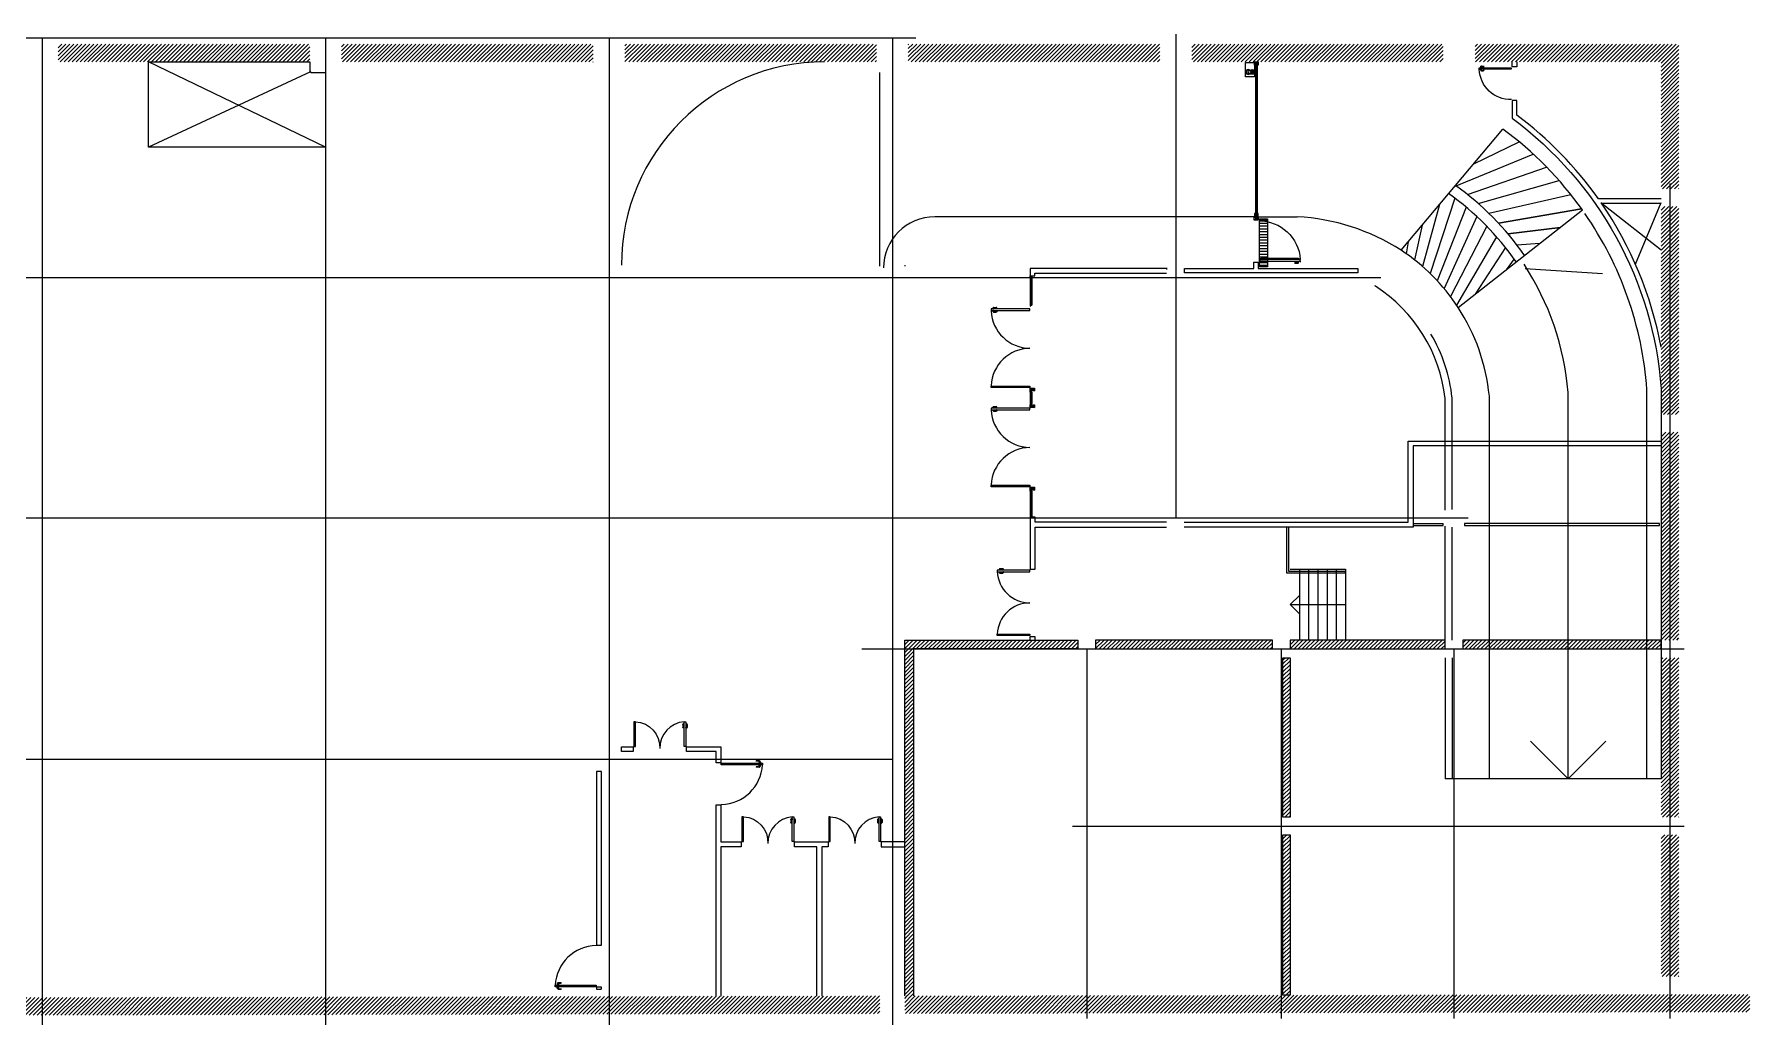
# Model space of a CAD drawing. Header units: millimetres. Extents: x 17 to 116.9, y 117.8 to 149.1.
# Drawn here: x 68.43 to 116.86, y 118.45 to 146.41 of the extents above; entities that cross this region are included whole.
import ezdxf

# ---------------------------------------------------------------- set-up
doc = ezdxf.new("R2010")
doc.units = ezdxf.units.MM
for name, color, linetype, lineweight in [('Auxiliares', 252, 'Continuous', 15), ('OCASA_TODAS_r08$0$CARP-BARRIDO', 252, 'Continuous', 15), ('OCASA_TODAS_r08$0$CARP-HERRAJES', 252, 'Continuous', 15), ('OCASA_TODAS_r08$0$CARP-HOJA', 252, 'Continuous', 20), ('OCASA_TODAS_r08$0$CARPINTERIA', 252, 'Continuous', 15), ('OCASA_TODAS_r08$0$HACH MURO', 252, 'Continuous', 15), ('OCASA_TODAS_r08$0$HERRERIA', 252, 'Continuous', 20), ('OCASA_TODAS_r08$0$MURO BLOQUE CEMENTO 12', 252, 'Continuous', 20), ('OCASA_TODAS_r08$0$MURO BLOQUE CEMENTO 18', 252, 'Continuous', 20), ('OCASA_TODAS_r08$0$MURO HOMIGON', 252, 'Continuous', 20), ('OCASA_TODAS_r08$0$PASES ASCENSORES', 252, 'Continuous', 15), ('OCASA_TODAS_r08$0$RAMPA', 252, 'Continuous', 15), ('OCASA_TODAS_r08$0$Revision', 251, 'Continuous', 20), ('OCASA_TODAS_r08$0$VEREDA', 251, 'Continuous', 15)]:
    doc.layers.add(name, color=color, linetype=linetype, lineweight=lineweight)
doc.layers.get('OCASA_TODAS_r08$0$Revision').off()
pattern_1 = [(45, (879.87285, 135.21683), (-0.056126601, 0.056126601), [])]

# ---------------------------------------------------------------- blocks, each defined once
blk = doc.blocks.new('OCASA_TODAS_r08$0$SE 12')
at = {"layer": 'OCASA_TODAS_r08$0$CARP-BARRIDO', "lineweight": -3}
blk.add_arc((-38.41539, -19.636195), 1.16501, 179.476971, 266.48031, dxfattribs=at)
at = {"layer": 'OCASA_TODAS_r08$0$CARP-HERRAJES'}
for p, q in [((-38.486912, -19.685538), (-38.527067, -19.685538)), ((-38.527067, -19.690098), (-38.486912, -19.690098)), ((-38.525375, -19.690098), (-38.525375, -20.748793)), ((-38.505688, -20.748793), (-38.505688, -19.690098)), ((-38.486912, -20.748793), (-38.527067, -20.748793)), ((-38.527067, -20.753354), (-38.486912, -20.753354)), ((-38.417912, -20.717998), (-38.426912, -20.717998)), ((-38.426912, -20.752998), (-38.417912, -20.752998)), ((-38.414912, -20.749998), (-38.414912, -20.720998)), ((-38.414912, -20.728073), (-38.396912, -20.728073)), ((-38.414912, -20.742073), (-38.387912, -20.742073)), ((-38.391912, -20.723073), (-38.391912, -20.643073)), ((-38.388912, -20.640073), (-38.387912, -20.640073)), ((-38.377912, -20.732073), (-38.377912, -20.650073))]:
    blk.add_line(p, q, dxfattribs=at)
for centre, radius, start, end in [((-38.527067, -19.687818), 0.00228, 90, 270), ((-38.527067, -20.751073), 0.00228, 90, 270), ((-38.417912, -20.720998), 0.003, 0, 90), ((-38.417912, -20.749998), 0.003, 270, 0), ((-38.396912, -20.723073), 0.005, 270, 0), ((-38.388912, -20.643073), 0.003, 90, 180), ((-38.387912, -20.650073), 0.01, 0, 90), ((-38.387912, -20.732073), 0.01, 270, 0)]:
    blk.add_arc(centre, radius, start, end, dxfattribs=at)
at = {"layer": 'OCASA_TODAS_r08$0$CARP-HOJA'}
for p, q in [((-38.486912, -20.799008), (-38.486912, -19.654008)), ((-38.486912, -19.654008), (-38.431912, -19.654008)), ((-38.485712, -19.812314), (-38.485712, -19.655208)), ((-38.485712, -19.655208), (-38.430712, -19.655208)), ((-38.485712, -20.797808), (-38.485712, -19.812314)), ((-38.431912, -19.654008), (-38.431912, -19.641508)), ((-38.430712, -19.641508), (-38.430712, -19.655208)), ((-38.428112, -19.797314), (-38.428112, -19.641508)), ((-38.428112, -20.811508), (-38.428112, -19.797314)), ((-38.426912, -20.811508), (-38.426912, -19.641508)), ((-38.431912, -20.799008), (-38.486912, -20.799008)), ((-38.430712, -20.797808), (-38.485712, -20.797808)), ((-38.431912, -20.799008), (-38.431912, -20.811508)), ((-38.430712, -20.797808), (-38.430712, -20.811508))]:
    blk.add_line(p, q, dxfattribs=at)
for centre, radius, start, end in [((-38.429412, -19.641508), 0.0025, 0, 180), ((-38.429412, -19.641508), 0.0013, 0, 180), ((-38.429412, -20.811508), 0.0025, 180, 0), ((-38.429412, -20.811508), 0.0013, 180, 0)]:
    blk.add_arc(centre, radius, start, end, dxfattribs=at)
blk = doc.blocks.new('OCASA_TODAS_r08$0$cess')
at = {"layer": 'OCASA_TODAS_r08$0$CARPINTERIA', "color": 4}
for points, elevation in [([(-776.79314, 10.401047), (-776.79314, 10.001044), (-777.048285, 10.001044), (-777.048285, 10.401047)], -0.00001), ([(-776.971879, 10.084221), (-776.971879, 10.183841), (-776.899692, 10.183841), (-776.899692, 10.084221)], -0.00001), ([(-776.868717, 10.077336), (-776.868717, 10.206391), (-776.863085, 10.206391), (-776.863085, 10.077336)], -0.000003), ([(-776.798528, 10.084221), (-776.798528, 10.183841), (-776.838541, 10.183841), (-776.838541, 10.084221)], -0.00001)]:
    blk.add_lwpolyline(points, close=True, dxfattribs=dict(at, elevation=elevation))
for points, elevation in [([(-776.971879, 10.134031), (-776.971879, 10.183841), (-776.868717, 10.183841)], -0.00001), ([(-776.863085, 10.183841), (-776.798528, 10.183841)], -0.00001), ([(-776.79314, 10.204242), (-776.79314, 10.063653), (-776.798528, 10.063653), (-776.798528, 10.204409), (-776.79314, 10.204409)], -0.00001), ([(-776.764214, 10.395437), (-776.764214, 6.061549)], -0.00001), ([(-776.744214, 10.395437), (-776.744214, 6.061549)], -0.00001), ([(-776.724214, 10.395437), (-776.724214, 6.061549)], -0.00001), ([(-777.038629, 10.1133), (-777.045441, 10.1133), (-777.045441, 10.153564), (-777.03899, 10.153564)], -0.000003), ([(-776.971879, 10.134031), (-776.971879, 10.084221), (-776.868717, 10.084221)], -0.00001), ([(-776.863085, 10.084221), (-776.798528, 10.084221)], -0.00001), ([(-776.696721, 6.03594), (-776.696721, 6.134499), (-776.715727, 6.134499), (-776.715727, 6.061549), (-776.771455, 6.061549), (-776.771455, 6.134499), (-776.792604, 6.134499), (-776.792604, 6.03594), (-776.696721, 6.03594), (-776.696721, 6.134499)], 0.000005)]:
    blk.add_lwpolyline(points, dxfattribs=dict(at, elevation=elevation))
blk.add_lwpolyline([(-776.697344, 10.421047), (-776.697344, 10.322488), (-776.71635, 10.322488), (-776.71635, 10.395437), (-776.772078, 10.395437), (-776.772078, 10.322488), (-776.793226, 10.322488), (-776.793226, 10.421047), (-776.697344, 10.421047), (-776.697344, 10.322488)], dxfattribs=at)
at = {"layer": 'OCASA_TODAS_r08$0$CARPINTERIA', "elevation": 0.000005}
blk.add_lwpolyline([(-776.79314, 10.366898, 0.000002), (-776.793226, 10.36689, 0.000002)], format="xyb", dxfattribs=at)
for points in [[(-776.769552, 6.01994), (-776.764552, 6.01994), (-776.764552, 6.03594), (-776.814552, 6.03594), (-776.814552, 5.95594), (-776.764552, 5.95594), (-776.764552, 5.97194), (-776.769552, 5.97194), (-776.769552, 5.96094), (-776.809552, 5.96094), (-776.809552, 6.03094), (-776.769552, 6.03094), (-776.769552, 6.01994)], [(-776.739662, 6.01994), (-776.744662, 6.01994), (-776.744662, 6.03594), (-776.694662, 6.03594), (-776.694662, 5.95594), (-776.744662, 5.95594), (-776.744662, 5.97194), (-776.739662, 5.97194), (-776.739662, 5.96094), (-776.699662, 5.96094), (-776.699662, 6.03094), (-776.739662, 6.03094), (-776.739662, 6.01994)]]:
    blk.add_lwpolyline(points, dxfattribs=at)
blk.add_lwpolyline([(-776.764552, 5.95594), (-776.744662, 5.95594), (-776.744662, 6.03594), (-776.764552, 6.03594)], close=True, dxfattribs=at)
at = {"layer": 'OCASA_TODAS_r08$0$CARPINTERIA', "color": 4}
blk.add_circle((-776.918841, 10.134485, -0.000003), 0.007326, dxfattribs=at)
for radius, start, end in [(0.069896, 45.449305, 314.550695), (0.062867, 52.40218, 307.59782)]:
    blk.add_arc((-776.971879, 10.134031, -0.00001), radius, start, end, dxfattribs=at)
at = {"layer": 'OCASA_TODAS_r08$0$Revision', "color": 3, "lineweight": -3, "xscale": -1, "rotation": 90}
blk.add_blockref('OCASA_TODAS_r08$0$SE 12', (-796.303513, -33.647811, 0.000005), dxfattribs=at)
blk = doc.blocks.new('OCASA_TODAS_r08$0$FJA-CURRAO SANATORIO PL')
for p, q in [((0, -32), (5.932192, -32)), ((0, -68), (5.932192, -68)), ((5.932192, -32), (5.932192, -68)), ((5.932192, -43.791837), (25.34295, -43.791837)), ((5.932192, -56.208163), (25.34295, -56.208163)), ((5.932192, -146.190476), (25.34295, -146.190476)), ((5.932192, -158.606802), (5.932192, -146.190476)), ((5.932192, -158.606802), (25.34295, -158.606802)), ((29.481725, -60.346939), (29.481725, -142.0517)), ((41.898052, -60.346939), (41.898052, -142.0517))]:
    blk.add_line(p, q)
for centre, radius, start, end in [((25.34295, -60.346939), 16.555102, 0, 90), ((25.34295, -60.346939), 4.138776, 0, 90), ((25.34295, -142.0517), 16.555102, 270, 0), ((25.34295, -142.0517), 4.138776, 270, 0)]:
    blk.add_arc(centre, radius, start, end)
blk = doc.blocks.new('OCASA_TODAS_r08$0$zrjtbata4rb6t78k78r67')
at = {"layer": 'OCASA_TODAS_r08$0$CARP-BARRIDO', "elevation": 0.000001}
for points in [[(1419.157624, 1541.38337, -0.396844), (1419.844747, 1540.62587, 4.848948)], [(1420.531869, 1541.38337, 0.411824), (1419.844747, 1540.62587, -4.848948)]]:
    blk.add_lwpolyline(points, format="xyb", dxfattribs=at)
at = {"layer": 'OCASA_TODAS_r08$0$CARP-HOJA', "elevation": 0.000001}
for points in [[(1419.112624, 1541.38337), (1419.112624, 1540.68837), (1419.157624, 1540.68837), (1419.157624, 1541.38337)], [(1420.576869, 1541.38337), (1420.576869, 1540.68837), (1420.531869, 1540.68837), (1420.531869, 1541.38337)]]:
    blk.add_lwpolyline(points, close=True, dxfattribs=at)
at = {"layer": 'OCASA_TODAS_r08$0$CARP-HERRAJES', "yscale": 0.001, "zscale": 0.001}
for p, xscale in [((1419.112624, 1541.36537, 0.000001), -0.001), ((1419.157624, 1541.36537, 0.000001), 0.001)]:
    blk.add_blockref('OCASA_TODAS_r08$0$FJA-CURRAO SANATORIO PL', p, dxfattribs=dict(at, xscale=xscale))
blk = doc.blocks.new("OCASA_TODAS_r08$0$P1 13 - P1'' 13")
at = {"layer": 'OCASA_TODAS_r08$0$CARP-BARRIDO'}
blk.add_arc((-21.161196, -13.401783, -0.000123), 0.885209, 178.329117, 268.111658, dxfattribs=at)
at = {"layer": 'OCASA_TODAS_r08$0$CARP-HERRAJES', "extrusion": (1.67932e-05, 6.2673e-05, 1)}
for p, q in [((-21.233598, -14.227942, 0.000046), (-21.233598, -14.174994, 0.000043)), ((-21.233598, -14.227942, 0.000046), (-21.232639, -14.24534, 0.000047)), ((-21.216127, -14.245806, 0.000047), (-21.230823, -14.246625, 0.000047)), ((-21.215792, -14.228316, 0.000046), (-21.20372, -14.227409, 0.000045)), ((-21.215792, -14.245806, 0.000047), (-21.215792, -14.228316, 0.000046)), ((-21.215792, -14.245806, 0.000047), (-21.20372, -14.246713, 0.000047)), ((-21.20372, -14.248837, 0.000047), (-21.20372, -14.225285, 0.000045)), ((-21.202318, -14.223883, 0.000045), (-21.190365, -14.223883, 0.000045)), ((-21.202318, -14.250239, 0.000047), (-21.190365, -14.250239, 0.000047)), ((-21.190365, -14.250239, 0.000047), (-21.190365, -14.223883, 0.000045)), ((-21.133908, -14.223883, 0.000044), (-21.14586, -14.223883, 0.000044)), ((-21.14586, -14.250239, 0.000046), (-21.14586, -14.223883, 0.000044)), ((-21.133908, -14.250239, 0.000046), (-21.14586, -14.250239, 0.000046)), ((-21.132506, -14.248837, 0.000046), (-21.132506, -14.225285, 0.000044)), ((-21.120434, -14.228316, 0.000044), (-21.132506, -14.227409, 0.000044)), ((-21.120434, -14.245806, 0.000045), (-21.132506, -14.246713, 0.000045)), ((-21.120434, -14.245806, 0.000045), (-21.120434, -14.228316, 0.000044)), ((-21.120098, -14.245806, 0.000045), (-21.105403, -14.246625, 0.000045)), ((-21.102628, -14.227942, 0.000044), (-21.103587, -14.24534, 0.000045)), ((-21.102628, -14.227942, 0.000044), (-21.102628, -14.174994, 0.00004))]:
    blk.add_line(p, q, dxfattribs=at)
at = {"layer": 'OCASA_TODAS_r08$0$CARP-HERRAJES', "extrusion": (1.67932e-05, 6.2673e-05, 1), "elevation": -0.001202}
for points in [[(-21.227874, -14.217264), (-21.227874, -14.174994)], [(-21.108351, -14.217264), (-21.108351, -14.174994)]]:
    blk.add_lwpolyline(points, dxfattribs=at)
at = {"layer": 'OCASA_TODAS_r08$0$CARP-HERRAJES', "extrusion": (1.67932e-05, 6.2673e-05, 1)}
for centre, radius, start, end in [((-21.202348, -14.175949, -0.001202), 0.031264, 137.389588, 178.250158), ((-21.231238, -14.245286, -0.001202), 0.001402, 182.185883, 287.237894), ((-21.20228, -14.175992, -0.001202), 0.02562, 137.415505, 177.482987), ((-21.21665, -14.217103, -0.001202), 0.011225, 180.822772, 272.671199), ((-21.22313, -14.156588, -0.001202), 0.002867, 313.848385, 140.982624), ((-21.202318, -14.225285, -0.001202), 0.001402, 89.999987, 179.999987), ((-21.202318, -14.248837, -0.001202), 0.001402, 179.999987, 269.999987), ((-21.133908, -14.225285, -0.001202), 0.001402, 359.999987, 89.999987), ((-21.133908, -14.248837, -0.001202), 0.001402, 269.999987, 359.999987), ((-21.119575, -14.217103, -0.001202), 0.011225, 267.328776, 359.177203), ((-21.113095, -14.156588, -0.001202), 0.002867, 39.01735, 226.151589), ((-21.133945, -14.175992, -0.001202), 0.02562, 2.516987, 42.584469), ((-21.133877, -14.175949, -0.001202), 0.031264, 1.749816, 42.610387), ((-21.104987, -14.245286, -0.001202), 0.001402, 252.76208, 357.814091)]:
    blk.add_arc(centre, radius, start, end, dxfattribs=at)
at = {"layer": 'OCASA_TODAS_r08$0$CARP-HOJA', "extrusion": (1.67932e-05, 6.2673e-05, 1), "elevation": -0.001202}
blk.add_lwpolyline([(-21.190365, -13.390868), (-21.190365, -14.286511), (-21.14586, -14.286511), (-21.14586, -13.390868)], close=True, dxfattribs=at)
blk = doc.blocks.new('OCASA_TODAS_r08$0$FJA-MANIJA TOUCH PL')
at = {"linetype": 'Continuous', "ltscale": 0.025}
for p, q in [((30, -26.108189), (0, -26.108189)), ((30, -66.108189), (0, -66.108189)), ((40, -36.108189), (40, -56.108189)), ((40, -39.777271), (53.776, -39.777271)), ((40, -51.945271), (53.776, -51.945271)), ((57.832, -56.001271), (57.832, -142.501711)), ((57.832, -142.501711), (70, -142.501711)), ((70, -56.001271), (70, -142.501711))]:
    blk.add_line(p, q, dxfattribs=at)
for centre, radius, start, end in [((30, -36.108189), 10, 0, 90), ((30, -56.108189), 10, 270, 0), ((53.776, -56.001271), 16.224, 0, 90), ((53.776, -56.001271), 4.056, 0, 90)]:
    blk.add_arc(centre, radius, start, end, dxfattribs=at)
blk = doc.blocks.new('OCASA_TODAS_r08$0$Carpinteria PC2')
at = {"layer": 'OCASA_TODAS_r08$0$CARP-BARRIDO'}
blk.add_arc((61.231031, -11.98829), 1.176084, 270.70648, 357.027169, dxfattribs=at)
at = {"layer": 'OCASA_TODAS_r08$0$CARP-HOJA'}
blk.add_lwpolyline([(61.245532, -12.004284), (62.405532, -12.004284), (62.405532, -12.049284), (61.245532, -12.049284)], close=True, dxfattribs=at)
at = {"layer": 'OCASA_TODAS_r08$0$CARP-HERRAJES', "yscale": 0.001, "zscale": 0.001, "rotation": 270}
for p, xscale in [((62.375532, -12.004284), -0.001), ((62.375532, -12.049284), 0.001)]:
    blk.add_blockref('OCASA_TODAS_r08$0$FJA-MANIJA TOUCH PL', p, dxfattribs=dict(at, xscale=xscale))
blk = doc.blocks.new('OCASA_TODAS_r08$0$S-RE-P 950X1100')
at = {"layer": 'OCASA_TODAS_r08$0$CARPINTERIA'}
for p, q in [((6.00002, 1068.4), (6, 268.4)), ((18.482979, 1068.4), (18.482964, 268.4)), ((46.000013, 1060), (46, 276.8))]:
    blk.add_line(p, q, dxfattribs=at)
at = {"layer": 'OCASA_TODAS_r08$0$HERRERIA'}
for p, q in [((0, 1068.4), (0, 268.4)), ((22.500002, 1068.4), (22.500006, 268.4))]:
    blk.add_line(p, q, dxfattribs=at)
for points in [[(0, 1068.4), (0, 1100), (6, 1100), (6, 1098.4), (1.6, 1098.4), (1.6, 1070), (46, 1070), (46, 1060), (44.4, 1060), (44.4, 1068.4)], [(0, 268.4), (0, 236.8), (6, 236.8), (6, 238.4), (1.6, 238.4), (1.6, 266.8), (46, 266.8), (46, 276.8), (44.4, 276.8), (44.4, 268.4)]]:
    blk.add_lwpolyline(points, close=True, dxfattribs=at)
blk = doc.blocks.new('OCASA_TODAS_r08$0$REJ. 0.70')
at = {"layer": 'OCASA_TODAS_r08$0$CARPINTERIA'}
for p, q in [((6.00002, 731.6), (6, 31.6)), ((18.482979, 731.6), (18.482964, 31.6)), ((46.000013, 723.2), (46, 40))]:
    blk.add_line(p, q, dxfattribs=at)
at = {"layer": 'OCASA_TODAS_r08$0$HERRERIA'}
for p, q in [((0, 731.6), (0, 31.6)), ((22.500002, 731.6), (22.500006, 31.6))]:
    blk.add_line(p, q, dxfattribs=at)
for points in [[(0, 731.6), (0, 763.2), (6, 763.2), (6, 761.6), (1.6, 761.6), (1.6, 733.2), (46, 733.2), (46, 723.2), (44.4, 723.2), (44.4, 731.6)], [(0, 31.6), (0, 0), (6, 0), (6, 1.6), (1.6, 1.6), (1.6, 30), (46, 30), (46, 40), (44.4, 40), (44.4, 31.6)]]:
    blk.add_lwpolyline(points, close=True, dxfattribs=at)
blk = doc.blocks.new('OCASA_TODAS_r08$0$REJ30')
at = {"layer": 'OCASA_TODAS_r08$0$CARPINTERIA'}
for p, q in [((6.00002, 345, -0.001939), (6, 18.2, 0.014184)), ((18.482979, 345, -0.001939), (18.482964, 18.2, 0.014184)), ((46.000013, 336.6, -0.001939), (46, 26.6, 0.014184))]:
    blk.add_line(p, q, dxfattribs=at)
at = {"layer": 'OCASA_TODAS_r08$0$HERRERIA'}
for p, q in [((0, 345, -0.001939), (0, 18.2, 0.014184)), ((22.500002, 345, -0.001939), (22.500006, 18.2, 0.014184))]:
    blk.add_line(p, q, dxfattribs=at)
for points in [[(0, 345), (0, 376.6), (6, 376.6), (6, 375), (1.6, 375), (1.6, 346.6), (46, 346.6), (46, 336.6), (44.4, 336.6), (44.4, 345)], [(0, 18.2), (0, -13.4), (6, -13.4), (6, -11.8), (1.6, -11.8), (1.6, 16.6), (46, 16.6), (46, 26.6), (44.4, 26.6), (44.4, 18.2)]]:
    blk.add_lwpolyline(points, close=True, dxfattribs=at)
blk = doc.blocks.new('OCASA_TODAS_r08$0$PC3')
at = {"layer": 'OCASA_TODAS_r08$0$CARP-BARRIDO'}
for centre, start, end in [((57.46261, -9.161767, -0.000019), 0.452388, 87.446812), ((59.673605, -9.161767, -0.000021), 92.553188, 179.547612)]:
    blk.add_arc(centre, 1.105532, start, end, dxfattribs=at)
at = {"layer": 'OCASA_TODAS_r08$0$CARP-HOJA', "elevation": -0.000021}
for points in [[(57.458045, -9.154226), (57.458045, -8.054226), (57.503045, -8.054226), (57.503045, -9.154226)], [(59.678045, -9.154226), (59.678045, -8.054226), (59.633045, -8.054226), (59.633045, -9.154226)]]:
    blk.add_lwpolyline(points, close=True, dxfattribs=at)
at = {"layer": 'OCASA_TODAS_r08$0$CARP-HERRAJES', "yscale": 0.001, "zscale": 0.001}
for p, xscale in [((59.633045, -8.062226, -0.000021), -0.001), ((59.678045, -8.062226, -0.000021), 0.001)]:
    blk.add_blockref('OCASA_TODAS_r08$0$FJA-CURRAO SANATORIO PL', p, dxfattribs=dict(at, xscale=xscale))
blk = doc.blocks.new('OCASA_TODAS_r08$0$PC4')
at = {"layer": 'OCASA_TODAS_r08$0$CARP-BARRIDO'}
for centre, start, end in [((60.915732, -9.189032, -0.000021), 0, 87.35464), ((62.768232, -9.189032, -0.000021), 92.64536, 180)]:
    blk.add_arc(centre, 0.92625, start, end, dxfattribs=at)
at = {"layer": 'OCASA_TODAS_r08$0$CARP-HOJA', "elevation": -0.000021}
for points in [[(60.917007, -9.188557), (60.917007, -8.263557), (60.962007, -8.263557), (60.962007, -9.188557)], [(62.767007, -9.188557), (62.767007, -8.263557), (62.722007, -8.263557), (62.722007, -9.188557)]]:
    blk.add_lwpolyline(points, close=True, dxfattribs=at)
at = {"layer": 'OCASA_TODAS_r08$0$CARP-HERRAJES', "yscale": 0.001, "zscale": 0.001}
for p, xscale in [((62.722007, -8.281557, -0.000021), -0.001), ((62.767007, -8.281557, -0.000021), 0.001)]:
    blk.add_blockref('OCASA_TODAS_r08$0$FJA-CURRAO SANATORIO PL', p, dxfattribs=dict(at, xscale=xscale))

msp = doc.modelspace()

# ---------------------------------------------------------------- hatches: boundary and pattern name
at = {"layer": 'OCASA_TODAS_r08$0$HACH MURO'}
h = msp.add_hatch(dxfattribs=at)
h.set_pattern_fill('ANSI31', color=256, scale=0.025, style=0)
h.set_pattern_definition(pattern_1)
h.paths.add_polyline_path([(109.107, 146.138), (114.36, 146.138), (114.36, 145.638), (109.107, 145.638)])
h.paths.add_polyline_path([(101.107, 146.138), (108.207, 146.138), (108.207, 145.638), (101.107, 145.638)])
h.paths.add_polyline_path([(114.36, 146.138), (114.86, 146.138), (114.86, 142.048), (114.36, 142.048)])
h.paths.add_polyline_path([(93.107, 146.138), (100.207, 146.138), (100.207, 145.638), (93.107, 145.638)])
h.paths.add_polyline_path([(85.107, 146.138), (92.207, 146.138), (92.207, 145.638), (85.107, 145.638)])
h.paths.add_polyline_path([(77.107, 146.138), (84.207, 146.138), (84.207, 145.638), (77.107, 145.638)])
h.paths.add_polyline_path([(69.107, 146.138), (76.207, 146.138), (76.207, 145.638), (69.107, 145.638)])
h.paths.add_polyline_path([(114.36, 141.548), (114.86, 141.548), (114.86, 135.679), (114.36, 135.679)])
h.paths.add_polyline_path([(114.36, 135.179), (114.86, 135.179), (114.86, 129.311), (114.36, 129.311)])
h.paths.add_polyline_path([(108.76, 129.311), (114.36, 129.311), (114.36, 129.061), (108.76, 129.061)])
h.paths.add_polyline_path([(103.884, 129.311), (108.26, 129.311), (108.26, 129.061), (103.884, 129.061)])
h.paths.add_polyline_path([(114.36, 128.811), (114.86, 128.811), (114.86, 124.309), (114.36, 124.309)])
h.paths.add_polyline_path([(114.36, 123.809), (114.86, 123.809), (114.86, 119.81), (114.36, 119.81)])
h.paths.add_polyline_path([(93.008, 129.061), (97.895, 129.061), (97.895, 129.311), (93.007, 129.311)])
h.paths.add_polyline_path([(93.007, 119.264), (93.257, 119.265), (93.257, 129.061), (93.008, 129.061)])
h.paths.add_polyline_path([(116.86, 119.308), (93.007, 119.264), (93.007, 118.764), (116.86, 118.808)])
h.paths.add_polyline_path([(103.684, 123.809), (103.884, 123.809), (103.884, 119.284), (103.684, 119.284)])
h.paths.add_polyline_path([(103.684, 128.811), (103.884, 128.811), (103.884, 124.309), (103.684, 124.309)])
h.paths.add_polyline_path([(98.395, 129.311), (103.384, 129.311), (103.384, 129.061), (98.395, 129.061)])
h = msp.add_hatch(dxfattribs=at)
h.set_pattern_fill('ANSI31', color=256, scale=0.025, style=0)
h.set_pattern_definition(pattern_1)
h.paths.add_polyline_path([(23.185, 119.135), (19.007, 123.163), (18.507, 122.951), (22.983, 118.635), (92.307, 118.763), (92.307, 119.263)])
at = {"layer": 'OCASA_TODAS_r08$0$HERRERIA'}
h = msp.add_hatch(dxfattribs=at)
h.set_pattern_fill('ANSI31', color=256, scale=0.025, angle=135, style=0)
h.set_pattern_definition([(180, (103.02548, 140.52748), (3e-16, -0.079375), [])])
h.paths.add_polyline_path([(103.025, 139.853), (103.248, 139.853), (103.248, 141.202), (103.025, 141.202)])

# ---------------------------------------------------------------- linework, layer by layer
at = {"layer": 'Auxiliares'}
for p, q in [((51.997, 146.314), (93.317, 146.314)), ((68.657, 146.314), (68.657, 118.451)), ((76.657, 146.314), (76.657, 118.451)), ((84.657, 146.314), (84.657, 118.451)), ((92.657, 146.314), (92.657, 118.451)), ((100.657, 146.414), (100.657, 132.751)), ((114.61, 142.199), (114.61, 118.629)), ((17, 139.551), (106.443, 139.551)), ((108.91, 132.751), (17, 132.751)), ((91.79, 129.062), (115.01, 129.062)), ((98.145, 129.062), (98.145, 118.629)), ((103.634, 129.062), (103.633, 118.629)), ((108.51, 129.062), (108.51, 118.629)), ((17, 125.951), (92.657, 125.951)), ((97.745, 124.061), (115.01, 124.061))]:
    msp.add_line(p, q, dxfattribs=at)
at = {"layer": 'OCASA_TODAS_r08$0$HERRERIA'}
for p, q in [((103.788, 132.501), (103.788, 131.21)), ((103.839, 132.501), (103.839, 131.261)), ((107.361, 132.6), (108.21, 132.6)), ((107.361, 132.55), (108.21, 132.55)), ((108.21, 132.55), (108.21, 132.6)), ((103.839, 131.261), (105.436, 131.261)), ((103.788, 131.21), (105.437, 131.21))]:
    msp.add_line(p, q, dxfattribs=at)
at = {"layer": 'OCASA_TODAS_r08$0$HERRERIA', "elevation": 0}
for points in [[(103.025, 139.853), (103.025, 141.202), (103.248, 141.202), (103.248, 139.853)], [(96.671, 136.344), (96.551, 136.344), (96.551, 136.424), (96.671, 136.424)], [(96.669, 136.347), (96.554, 136.347), (96.554, 136.422), (96.669, 136.422)], [(96.671, 135.874), (96.551, 135.874), (96.551, 135.954), (96.671, 135.954)], [(96.669, 135.877), (96.554, 135.877), (96.554, 135.952), (96.669, 135.952)], [(96.671, 133.544), (96.551, 133.544), (96.551, 133.624), (96.671, 133.624)], [(96.669, 133.547), (96.554, 133.547), (96.554, 133.622), (96.669, 133.622)], [(108.81, 132.55), (114.31, 132.55), (114.31, 132.6), (108.81, 132.6)]]:
    msp.add_lwpolyline(points, close=True, dxfattribs=at)
for points in [[(96.554, 136.422), (96.669, 136.347)], [(96.554, 136.347), (96.669, 136.422)], [(96.554, 135.952), (96.669, 135.877)], [(96.554, 135.877), (96.669, 135.952)], [(96.554, 133.622), (96.669, 133.547)], [(96.554, 133.547), (96.669, 133.622)]]:
    msp.add_lwpolyline(points, dxfattribs=at)
at = {"layer": 'OCASA_TODAS_r08$0$HERRERIA'}
msp.add_arc((105.417, 131.235), 0.0323, 309.3581, 52.9965, dxfattribs=at)
at = {"layer": 'OCASA_TODAS_r08$0$MURO BLOQUE CEMENTO 12', "elevation": 0}
for points in [[(114.36, 141.768), (112.612, 141.768), (112.589, 141.768)], [(100.907, 139.68), (100.907, 139.799), (102.863, 139.799), (102.863, 139.976), (102.983, 139.976), (102.983, 139.8), (105.793, 139.8), (105.793, 139.68), (100.907, 139.68)], [(100.397, 139.801), (96.551, 139.801), (96.551, 139.597), (96.681, 139.597), (96.681, 139.671), (100.397, 139.671)], [(100.898, 132.641), (107.221, 132.641), (107.221, 134.931), (114.36, 134.931), (114.36, 134.791), (107.361, 134.791), (107.361, 132.501), (100.898, 132.501)], [(100.397, 132.641), (96.691, 132.641), (96.691, 132.781), (96.551, 132.781), (96.551, 131.311), (96.691, 131.311), (96.691, 132.501), (100.397, 132.501)], [(96.551, 129.311), (96.551, 129.411), (96.681, 129.411), (96.681, 129.311)]]:
    msp.add_lwpolyline(points, dxfattribs=at)
msp.add_lwpolyline([(114.36, 137.577, 0.105184), (112.673, 141.648), (114.36, 141.648)], format="xyb", dxfattribs=at)
at = {"layer": 'OCASA_TODAS_r08$0$MURO BLOQUE CEMENTO 18', "elevation": 0}
for points in [[(110.29, 145.639), (110.29, 145.497), (110.15, 145.497), (110.15, 145.639)], [(85.342, 126.161), (85.007, 126.161), (85.007, 126.301), (85.342, 126.301), (85.342, 126.161)], [(87.678, 125.847), (87.678, 126.161), (86.842, 126.161), (86.842, 126.301), (87.818, 126.301), (87.818, 125.847), (87.678, 125.847)], [(84.448, 120.699), (84.448, 125.601), (84.308, 125.601), (84.308, 120.699), (84.448, 120.699)], [(87.678, 119.256), (87.678, 124.657), (87.818, 124.657), (87.818, 123.617), (88.392, 123.617), (88.392, 123.477), (87.818, 123.477), (87.818, 119.256)], [(90.527, 119.258), (90.527, 123.477), (89.892, 123.477), (89.892, 123.617), (90.842, 123.617), (90.842, 123.477), (90.667, 123.477), (90.667, 119.258)], [(93.007, 123.617), (92.342, 123.617), (92.342, 123.477), (93.007, 123.477)], [(84.448, 119.454), (84.448, 119.509), (84.308, 119.509), (84.308, 119.454), (84.438, 119.454)]]:
    msp.add_lwpolyline(points, dxfattribs=at)
msp.add_lwpolyline([(112.589, 141.768, 0.078255), (110.29, 144.128), (110.29, 144.547), (110.15, 144.547), (110.15, 144.045, -0.21898), (114.36, 136.402), (114.36, 125.39)], format="xyb", dxfattribs=at)
at = {"layer": 'OCASA_TODAS_r08$0$MURO HOMIGON', "elevation": 0}
msp.add_lwpolyline([(93.007, 119.264), (93.007, 129.311), (97.895, 129.311), (97.895, 129.061), (93.257, 129.061), (93.257, 119.265)], dxfattribs=at)
for points in [[(98.395, 129.061), (103.384, 129.061), (103.384, 129.311), (98.395, 129.311)], [(103.884, 129.061), (108.26, 129.061), (108.26, 129.311), (103.884, 129.311)], [(108.76, 129.061), (114.36, 129.061), (114.36, 129.311), (108.76, 129.311)], [(103.884, 124.309), (103.684, 124.309), (103.684, 128.811), (103.884, 128.811)], [(103.884, 119.284), (103.684, 119.284), (103.684, 123.809), (103.884, 123.809)]]:
    msp.add_lwpolyline(points, close=True, dxfattribs=at)
at = {"layer": 'OCASA_TODAS_r08$0$PASES ASCENSORES'}
for p, q in [((112.66, 141.667), (114.36, 140.325)), ((113.634, 139.927), (114.36, 141.667))]:
    msp.add_line(p, q, dxfattribs=at)
at = {"layer": 'OCASA_TODAS_r08$0$PASES ASCENSORES', "elevation": 0}
for points in [[(76.657, 145.338), (76.657, 143.224), (71.657, 143.224), (71.657, 145.638), (76.207, 145.638), (76.207, 145.373), (76.242, 145.338), (76.657, 145.338)], [(76.657, 143.224), (71.657, 145.638)], [(76.225, 145.355), (71.657, 143.224)]]:
    msp.add_lwpolyline(points, dxfattribs=at)
at = {"layer": 'OCASA_TODAS_r08$0$RAMPA'}
for p, q in [((107.017, 140.319), (109.892, 143.738)), ((109.07, 142.761), (110.348, 143.382)), ((108.527, 142.115), (110.749, 143.032)), ((108.891, 141.893), (111.126, 142.666)), ((109.198, 141.637), (111.479, 142.286)), ((108.102, 141.609), (107.622, 139.861)), ((108.54, 141.784), (107.836, 139.663)), ((108.854, 141.536), (108.041, 139.455)), ((108.627, 138.705), (112.137, 141.455)), ((109.492, 141.366), (111.809, 141.892)), ((109.772, 141.08), (112.115, 141.486)), ((112.115, 141.486), (109.772, 141.08)), ((107.612, 141.027), (107.397, 140.047)), ((109.154, 141.272), (108.234, 139.236)), ((109.441, 140.993), (108.415, 139.008)), ((110.038, 140.781), (111.505, 140.96)), ((111.505, 140.96), (110.038, 140.781)), ((107.219, 140.559), (107.163, 140.22)), ((109.712, 140.699), (108.584, 138.77)), ((110.288, 140.469), (110.939, 140.516)), ((109.968, 140.392), (109.106, 139.08)), ((110.207, 140.071), (109.984, 139.768)), ((110.525, 139.802), (112.702, 139.66)), ((111.735, 125.391), (110.674, 126.452)), ((111.735, 125.391), (112.796, 126.452))]:
    msp.add_line(p, q, dxfattribs=at)
at = {"layer": 'OCASA_TODAS_r08$0$RAMPA', "extrusion": (1.01511e-06, 3.64559e-07, 1)}
for p, q in [((108.26, 132.974), (108.26, 136.133)), ((108.46, 132.999), (108.46, 136.145)), ((108.26, 129.311), (108.26, 132.524)), ((108.46, 129.311), (108.46, 132.499)), ((108.26, 128.811), (108.26, 125.391)), ((108.46, 128.811), (108.46, 125.391)), ((114.36, 125.391), (108.26, 125.391))]:
    msp.add_line(p, q, dxfattribs=at)
at = {"layer": 'OCASA_TODAS_r08$0$RAMPA', "elevation": 0}
for points in [[(92.307, 139.864), (92.307, 145.338)], [(102.883, 141.261), (93.851, 141.261)], [(102.983, 141.261), (104.089, 141.261)], [(93.007, 139.899), (93.007, 139.864)], [(100.407, 139.774), (100.407, 139.816)], [(106.293, 139.299), (106.278, 139.309)]]:
    msp.add_lwpolyline(points, dxfattribs=at)
for points in [[(112.137, 141.455, 0.080258), (109.892, 143.738)], [(110.265, 139.988, 0.089109), (108.359, 141.915)], [(110.502, 140.173, 0.087698), (108.553, 142.146, 0.087698)], [(107.017, 140.319, 0.130772), (104.089, 141.261)], [(113.96, 125.39), (113.96, 136.387, 0.133633), (112.206, 141.356, 0.127044)], [(108.627, 138.705, 0.103093), (107.017, 140.319, 0.103093)], [(111.735, 125.39), (111.735, 136.3, 0.124546), (110.489, 139.923, 0.124546)], [(109.51, 125.39), (109.51, 136.199, 0.120678), (108.627, 138.705, 0.121931)]]:
    msp.add_lwpolyline(points, format="xyb", dxfattribs=at)
at = {"layer": 'OCASA_TODAS_r08$0$RAMPA'}
for centre, radius in [((90.745, 139.899, 0), 5.738), ((93.851, 139.816, 0), 1.444)]:
    msp.add_arc(centre, radius, 90, 180, dxfattribs=at)
at = {"layer": 'OCASA_TODAS_r08$0$RAMPA', "extrusion": (1.01511e-06, 3.64559e-07, 1)}
for radius, start, end in [(4.34, 6.4259, 57.2916), (4.54, 6.2826, 30.4952)]:
    msp.add_arc((103.948, 135.648, 0), radius, start, end, dxfattribs=at)
at = {"layer": 'OCASA_TODAS_r08$0$VEREDA', "elevation": 0}
for points in [[(103.889, 131.311), (105.449, 131.311), (105.449, 129.311)], [(104.149, 131.311), (104.149, 129.311)], [(104.409, 131.311), (104.409, 129.311)], [(104.669, 131.311), (104.669, 129.311)], [(104.929, 131.311), (104.929, 129.311)], [(105.189, 131.311), (105.189, 129.311)], [(104.149, 130.051), (103.889, 130.311), (104.149, 130.571)], [(103.889, 130.311), (105.449, 130.311)]]:
    msp.add_lwpolyline(points, dxfattribs=at)

# ---------------------------------------------------------------- block references
at = {"layer": 'OCASA_TODAS_r08$0$CARPINTERIA'}
for name, p in [('OCASA_TODAS_r08$0$cess', (879.677, 135.216, 0)), ('OCASA_TODAS_r08$0$Carpinteria PC2', (26.582, 137.837, 0))]:
    msp.add_blockref(name, p, dxfattribs=at)
at = {"layer": 'OCASA_TODAS_r08$0$CARPINTERIA', "xscale": -1, "rotation": 270}
msp.add_blockref("OCASA_TODAS_r08$0$P1 13 - P1'' 13", (123.514, 166.618, 0), dxfattribs=at)
at = {"layer": 'OCASA_TODAS_r08$0$CARPINTERIA'}
for name, p, rotation in [('OCASA_TODAS_r08$0$PC3', (87.387, 78.981, 0), 90), ('OCASA_TODAS_r08$0$PC3', (87.387, 76.181, 0), 90), ('OCASA_TODAS_r08$0$PC4', (87.353, 68.519, 0), 90), ('OCASA_TODAS_r08$0$Carpinteria PC2', (145.543, 107.519, 0), 180)]:
    msp.add_blockref(name, p, dxfattribs=dict(at, rotation=rotation))
at = {"layer": 'OCASA_TODAS_r08$0$CARPINTERIA', "xscale": -1}
for p in [(1505.937, -1414.378, 0), (1508.987, -1417.062, 0), (1511.437, -1417.062, 0)]:
    msp.add_blockref('OCASA_TODAS_r08$0$zrjtbata4rb6t78k78r67', p, dxfattribs=at)
at = {"layer": 'OCASA_TODAS_r08$0$HERRERIA', "xscale": 0.001, "yscale": 0.001, "zscale": 0.001}
for name, p in [('OCASA_TODAS_r08$0$S-RE-P 950X1100', (96.551, 138.497, 0)), ('OCASA_TODAS_r08$0$REJ30', (96.551, 135.968, 0)), ('OCASA_TODAS_r08$0$REJ. 0.70', (96.551, 132.781, 0))]:
    msp.add_blockref(name, p, dxfattribs=at)

doc.saveas('drawing.dxf')
